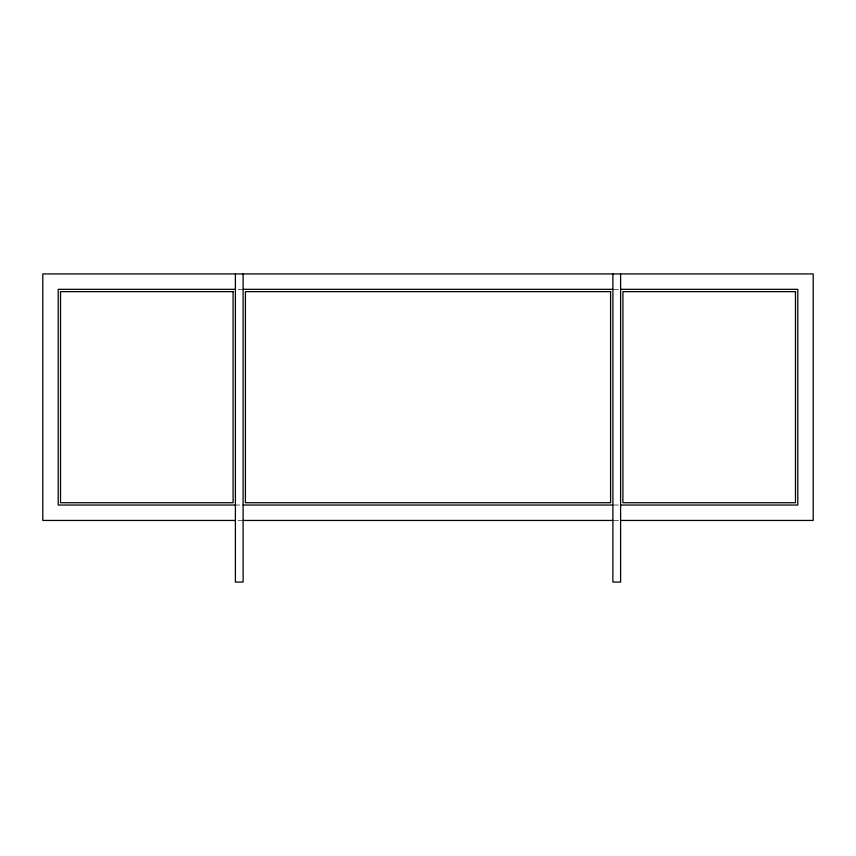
<?xml version="1.0" encoding="UTF-8"?>
<svg xmlns="http://www.w3.org/2000/svg" width="856" height="856" viewBox="0 0 856 856"><rect width="100%" height="100%" fill="white"/><g stroke="black" fill="none" stroke-linecap="round" stroke-linejoin="round"><path stroke-width="0.64" stroke-dasharray="4.28 3.21" d="M237.968 289.328L241.82 289.328M614.18 289.328L620.6 289.328M235.4 505.04L241.82 505.04M614.18 505.04L620.6 505.04M237.968 520.448L241.82 520.448M614.18 520.448L619.316 520.448"/><path stroke-width="1.28" d="M235.4 289.328L58.208 289.328L58.208 505.04L235.4 505.04M243.104 289.328L612.896 289.328M620.6 289.328L797.792 289.328L797.792 505.04L620.6 505.04M243.104 505.04L612.896 505.04M235.4 520.448L42.8 520.448L42.8 273.92L813.2 273.92L813.2 520.448L620.6 520.448M243.104 520.448L612.896 520.448M620.6 273.92L620.6 582.08L612.896 582.08L612.896 273.92M243.104 273.92L243.104 582.08L235.4 582.08L235.4 273.92M233.089 291.639L60.519 291.639L60.519 502.729L233.089 502.729L233.089 291.639M610.585 291.639L245.415 291.639L245.415 502.729L610.585 502.729L610.585 291.639M795.481 291.639L622.911 291.639L622.911 502.729L795.481 502.729L795.481 291.639"/></g></svg>
